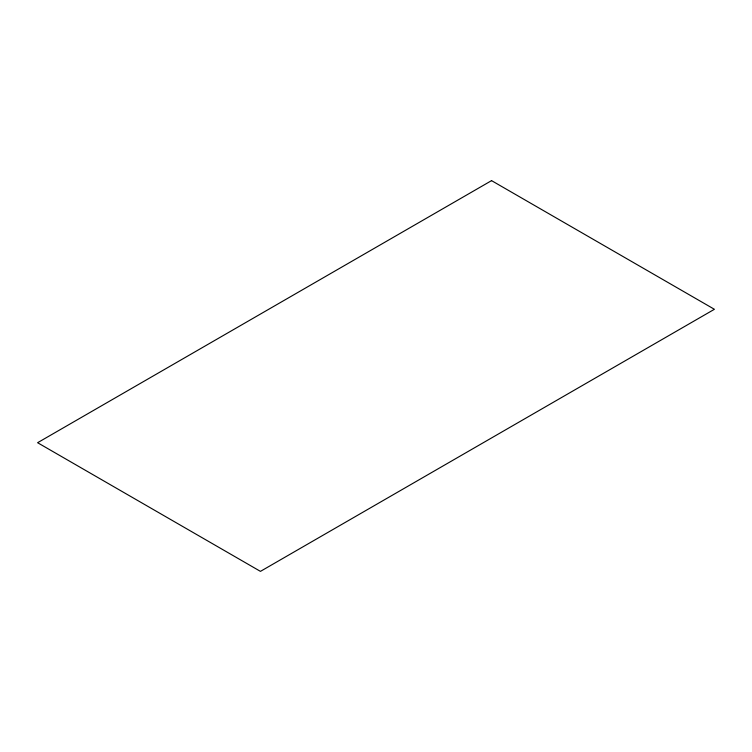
<?xml version="1.0" encoding="UTF-8"?>
<svg xmlns="http://www.w3.org/2000/svg" width="752" height="752" viewBox="0 0 752 752"><rect width="100%" height="100%" fill="white"/><g stroke="black" fill="none" stroke-linecap="round" stroke-linejoin="round"><path stroke-width="1.13" d="M491.554 180.63L37.6 442.712L260.446 571.37L714.4 309.288L491.554 180.63"/></g></svg>
